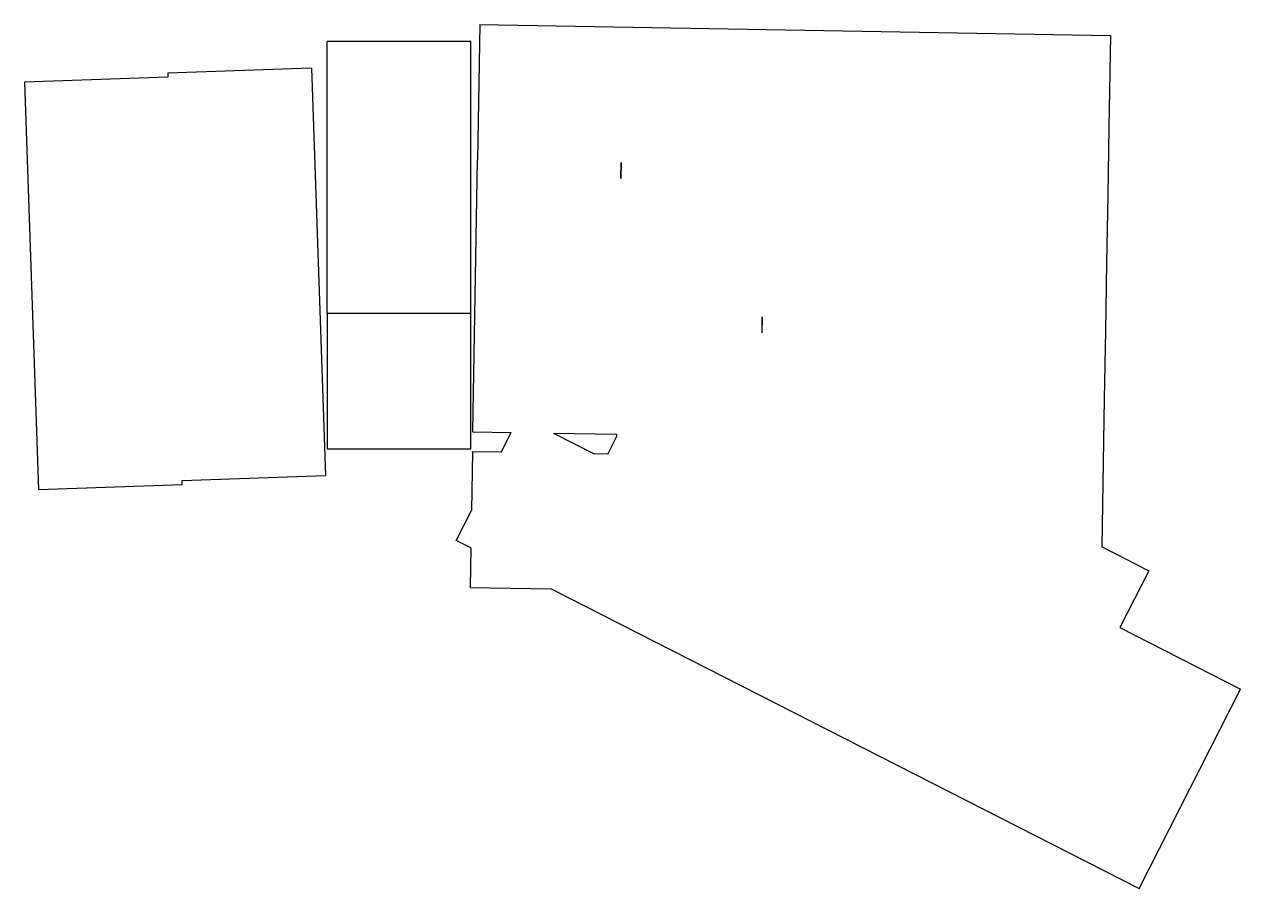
# Model space of a CAD drawing. Header units: millimetres. Extents: x -11 to 141, y -42 to 66.
import ezdxf

# ---------------------------------------------------------------- set-up
doc = ezdxf.new("R2010")
doc.units = ezdxf.units.MM

msp = doc.modelspace()

# ---------------------------------------------------------------- linework, layer by layer
for p, q in [((46, 66.4), (45.7, 49.4)), ((46, 66.4), (124.98, 65.02)), ((26.86, 30.25), (26.86, 64.25)), ((44.86, 64.25), (26.86, 64.25)), ((44.86, 30.25), (44.86, 64.25)), ((124.98, 65.02), (124.78, 53.53)), ((6.92, 59.78), (-11.07, 59.15)), ((24.89, 60.91), (6.9, 60.28)), ((6.9, 60.28), (6.92, 59.78)), ((24.89, 60.91), (26.67, 9.94)), ((-11.07, 59.15), (-9.29, 8.18)), ((124.78, 53.53), (124.63, 45.03)), ((45.11, 15.41), (45.7, 49.4)), ((63.66, 47.09), (63.7, 49.09)), ((63.7, 49.09), (63.66, 47.09)), ((124.63, 45.03), (124.49, 36.53)), ((124.49, 36.53), (124.34, 28.03)), ((26.86, 30.25), (44.86, 30.25)), ((26.86, 30.25), (26.86, 13.25)), ((44.86, 13.25), (44.86, 30.25)), ((81.34, 28.78), (81.36, 29.78)), ((81.36, 29.78), (81.34, 28.78)), ((81.33, 27.8), (81.34, 28.78)), ((124.34, 28.03), (124.19, 19.53)), ((124.19, 19.53), (123.87, 1.03)), ((45.11, 15.41), (49.92, 15.33)), ((48.65, 12.85), (49.92, 15.33)), ((55.21, 15.23), (63.1, 15.1)), ((55.21, 15.23), (60.29, 12.64)), ((62, 12.61), (63.1, 14.76)), ((63.1, 15.1), (63.1, 14.76)), ((26.86, 13.25), (44.86, 13.25)), ((45.06, 12.91), (44.93, 5.55)), ((48.65, 12.85), (45.06, 12.91)), ((62, 12.61), (60.29, 12.64)), ((8.68, 9.31), (26.67, 9.94)), ((8.7, 8.81), (8.68, 9.31)), ((-9.29, 8.18), (8.7, 8.81)), ((43.03, 1.8), (44.93, 5.55)), ((44.85, 0.87), (43.03, 1.8)), ((44.85, 0.87), (44.77, -4.09)), ((123.87, 1.03), (123.83, 1.03)), ((123.83, 1.03), (129.76, -1.99)), ((129.76, -1.99), (126.13, -9.11)), ((44.77, -4.09), (54.93, -4.26)), ((54.93, -4.26), (128.56, -41.78)), ((126.13, -9.11), (141.27, -16.83)), ((128.56, -41.78), (141.27, -16.83))]:
    msp.add_line(p, q)

doc.saveas('drawing.dxf')
